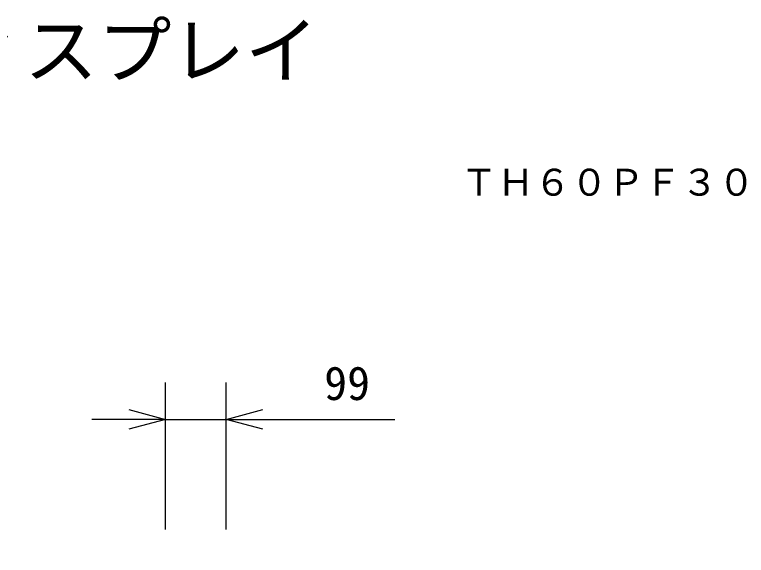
# Model space of a CAD drawing. Units: millimetres, scale not verified. Extents: x -62 to 63, y -56 to 57.
# Drawn here: x 19.99 to 59.78, y 27.38 to 56.79 of the extents above; entities that cross this region are included whole.
import ezdxf
from ezdxf.enums import TextEntityAlignment as Align

# ---------------------------------------------------------------- set-up
doc = ezdxf.new("R2010")
doc.units = ezdxf.units.MM
doc.header["$LTSCALE"] = 0.125
doc.header["$PDMODE"] = 32
doc.header["$PDSIZE"] = 0.0625
for name, color, linetype in [('0-0_0', 7, 'Continuous'), ('0-2_MOJI1', 7, 'Continuous'), ('0-3_TOUROKU', 7, 'Continuous'), ('0-4_DEFPOINTS', 7, 'Continuous'), ('0-6_SUNPO', 7, 'Continuous')]:
    doc.layers.add(name, color=color, linetype=linetype)
doc.styles.add('ＭＳ ゴシック', font='')
doc.styles.get('ＭＳ ゴシック').set_extended_font_data('MS Gothic')

# ---------------------------------------------------------------- blocks, each defined once
blk = doc.blocks.new('_OPEN30')
at = {"layer": '0-0_0'}
blk.add_line((0, 0), (-1, 0), dxfattribs=at)
blk.add_lwpolyline([(-1, 0.26795), (0, 0), (-1, -0.26795)], dxfattribs=at)
blk = doc.blocks.new('D6')
at = {"layer": '0-4_DEFPOINTS'}
for p in [(35.9305, 31.6874), (32.6339, 23.6901), (35.9305, 23.6901)]:
    blk.add_point(p, dxfattribs=at)
at = {"layer": '0-6_SUNPO'}
for p, q in [((32.6339, 25.6901), (32.6339, 33.6874)), ((35.9305, 25.6901), (35.9305, 33.6874)), ((30.6339, 31.6874), (28.6339, 31.6874)), ((32.6339, 31.6874), (35.9305, 31.6874)), ((37.9305, 31.6874), (45.0972, 31.6874))]:
    blk.add_line(p, q, dxfattribs=at)
at = {"layer": '0-6_SUNPO', "xscale": 2, "yscale": 2}
blk.add_blockref('_OPEN30', (32.6339, 31.6874), dxfattribs=at)
at = {"layer": '0-6_SUNPO', "xscale": 2, "yscale": 2, "rotation": 180}
blk.add_blockref('_OPEN30', (35.9305, 31.6874), dxfattribs=at)
at = {"layer": '0-6_SUNPO', "style": 'ＭＳ ゴシック'}
blk.add_text('99', height=1.833, dxfattribs=at).set_placement((41.2639, 32.1874), align=Align.BOTTOM_LEFT)

msp = doc.modelspace()

# ---------------------------------------------------------------- block references
at = {"layer": '0-6_SUNPO'}
msp.add_blockref('D6', (-4.4412, 3.0907), dxfattribs=at)

# ---------------------------------------------------------------- texts
at = {"layer": '0-2_MOJI1', "style": 'ＭＳ ゴシック'}
msp.add_text('フルハイビジョンプラズマディスプレイ', height=2.933, dxfattribs=at).set_placement((-35.4954, 52.5044), align=Align.BOTTOM_LEFT)
at = {"layer": '0-3_TOUROKU', "style": 'ＭＳ ゴシック'}
msp.add_text('ＴＨ６０ＰＦ３０', height=1.466, dxfattribs=at).set_placement((44.2379, 46.5044), align=Align.BOTTOM_LEFT)

doc.saveas('drawing.dxf')
